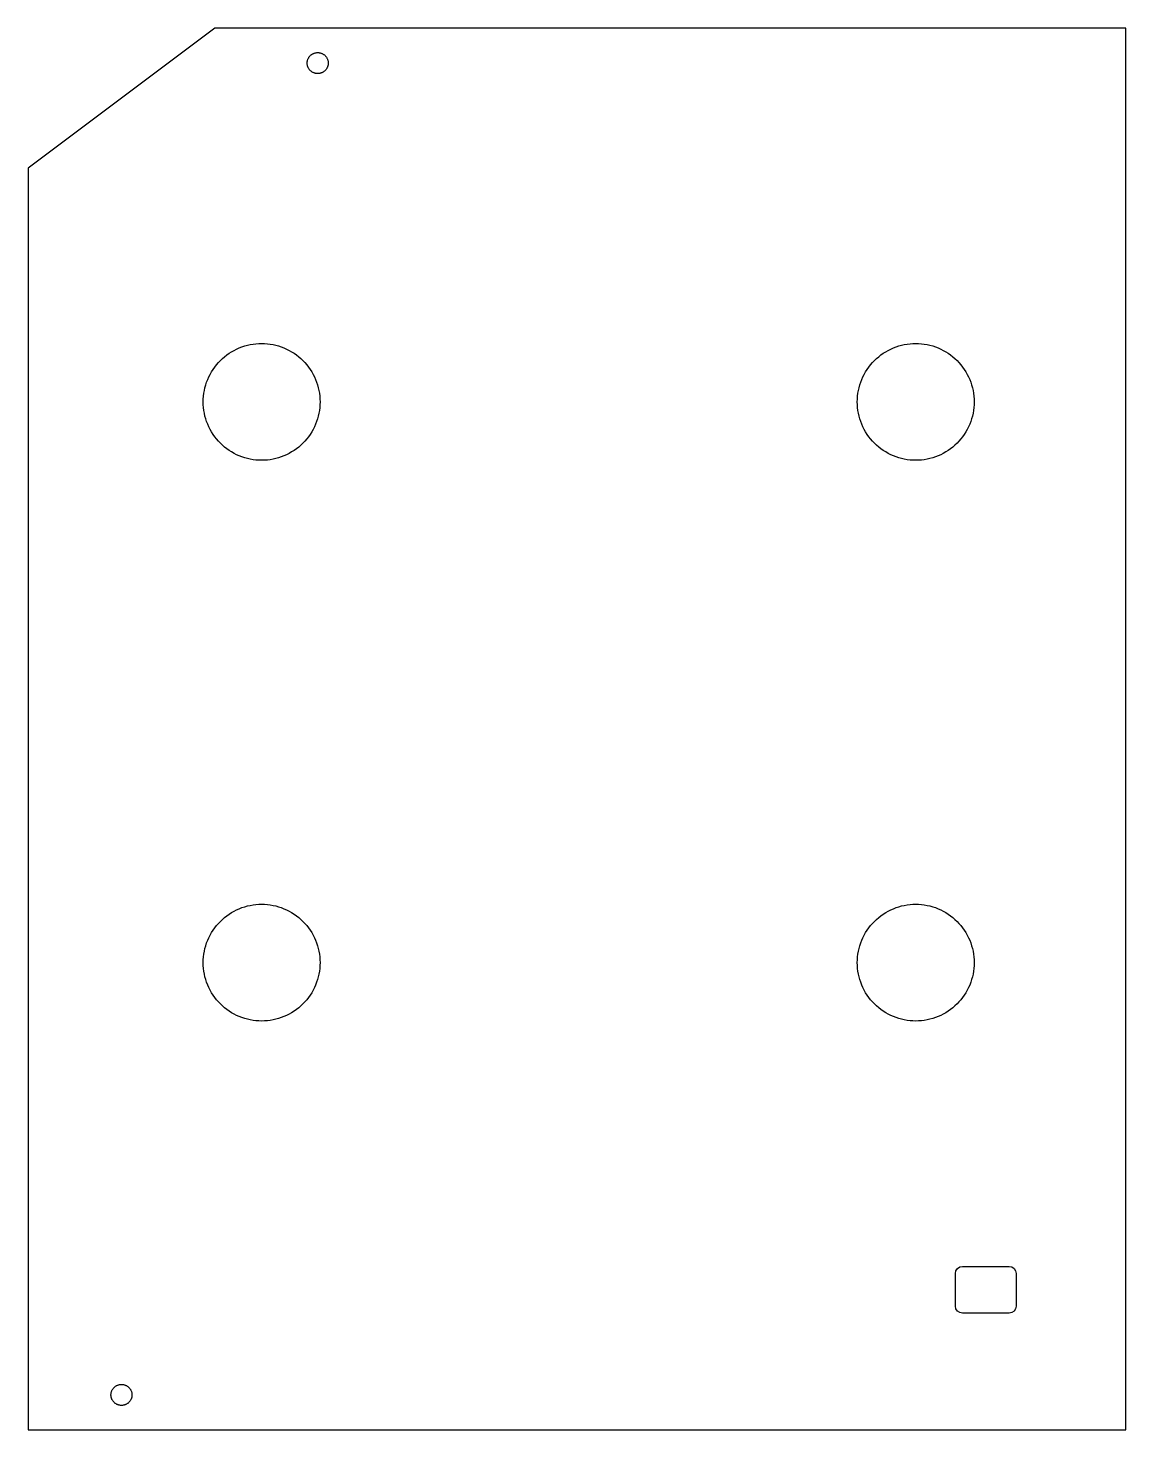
# Model space of a CAD drawing. Header units: metres. Extents: x 0 to 473, y 0 to 300.
# Drawn here: x 0 to 235, y 0 to 300 of the extents above; entities that cross this region are included whole.
import ezdxf

# ---------------------------------------------------------------- set-up
doc = ezdxf.new("R2010")
doc.units = ezdxf.units.M

msp = doc.modelspace()

# ---------------------------------------------------------------- linework, layer by layer
for p, q in [((40, 300), (0, 270)), ((235, 300), (40, 300)), ((235, 0), (235, 300)), ((60.2607, 293.927), (60.3329, 294.011)), ((60.3329, 294.011), (60.409, 294.091)), ((60.409, 294.091), (60.489, 294.167)), ((60.489, 294.167), (60.5726, 294.239)), ((60.5726, 294.239), (60.6597, 294.307)), ((60.6597, 294.307), (60.75, 294.371)), ((60.75, 294.371), (60.8433, 294.43)), ((60.8433, 294.43), (60.9393, 294.484)), ((60.9393, 294.484), (61.038, 294.534)), ((61.038, 294.534), (61.139, 294.579)), ((61.139, 294.579), (61.242, 294.618)), ((61.242, 294.618), (61.3468, 294.653)), ((61.3468, 294.653), (61.4533, 294.683)), ((61.4533, 294.683), (61.561, 294.707)), ((61.561, 294.707), (61.6698, 294.726)), ((61.6698, 294.726), (61.7794, 294.739)), ((61.7794, 294.739), (61.8896, 294.747)), ((61.8896, 294.747), (62, 294.75)), ((62, 294.75), (62.1104, 294.747)), ((62.1104, 294.747), (62.2205, 294.739)), ((62.2205, 294.739), (62.3301, 294.726)), ((62.3301, 294.726), (62.4389, 294.707)), ((62.4389, 294.707), (62.5467, 294.683)), ((62.5467, 294.683), (62.6531, 294.653)), ((62.6531, 294.653), (62.758, 294.618)), ((62.758, 294.618), (62.861, 294.579)), ((62.861, 294.579), (62.962, 294.534)), ((62.962, 294.534), (63.0606, 294.484)), ((63.0606, 294.484), (63.1567, 294.43)), ((63.1567, 294.43), (63.25, 294.371)), ((63.25, 294.371), (63.3403, 294.307)), ((63.3403, 294.307), (63.4274, 294.239)), ((63.4274, 294.239), (63.511, 294.167)), ((63.511, 294.167), (63.591, 294.091)), ((63.591, 294.091), (63.6671, 294.011)), ((63.6671, 294.011), (63.7393, 293.927)), ((59.75, 292.5), (59.7527, 292.61)), ((59.7527, 292.39), (59.75, 292.5)), ((59.7527, 292.61), (59.7608, 292.721)), ((59.7608, 292.279), (59.7527, 292.39)), ((59.7608, 292.721), (59.7743, 292.83)), ((59.7743, 292.17), (59.7608, 292.279)), ((59.7743, 292.83), (59.7932, 292.939)), ((59.7932, 292.061), (59.7743, 292.17)), ((59.7932, 292.939), (59.8174, 293.047)), ((59.8174, 291.953), (59.7932, 292.061)), ((59.8174, 293.047), (59.8469, 293.153)), ((59.8469, 291.847), (59.8174, 291.953)), ((59.8469, 293.153), (59.8815, 293.258)), ((59.8815, 291.742), (59.8469, 291.847)), ((59.8815, 293.258), (59.9213, 293.361)), ((59.9213, 291.639), (59.8815, 291.742)), ((59.9213, 293.361), (59.966, 293.462)), ((59.966, 291.538), (59.9213, 291.639)), ((59.966, 293.462), (60.0157, 293.561)), ((60.0157, 291.439), (59.966, 291.538)), ((60.0157, 293.561), (60.0701, 293.657)), ((60.0701, 291.343), (60.0157, 291.439)), ((60.0701, 293.657), (60.1292, 293.75)), ((60.1292, 291.25), (60.0701, 291.343)), ((60.1292, 293.75), (60.1928, 293.84)), ((60.1928, 291.16), (60.1292, 291.25)), ((60.1928, 293.84), (60.2607, 293.927)), ((60.2607, 291.073), (60.1928, 291.16)), ((60.3329, 290.989), (60.2607, 291.073)), ((63.7393, 291.073), (63.6671, 290.989)), ((63.7393, 293.927), (63.8072, 293.84)), ((63.8072, 291.16), (63.7393, 291.073)), ((63.8072, 293.84), (63.8708, 293.75)), ((63.8708, 291.25), (63.8072, 291.16)), ((63.8708, 293.75), (63.9299, 293.657)), ((63.9299, 291.343), (63.8708, 291.25)), ((63.9299, 293.657), (63.9843, 293.561)), ((63.9843, 291.439), (63.9299, 291.343)), ((63.9843, 293.561), (64.034, 293.462)), ((64.034, 291.538), (63.9843, 291.439)), ((64.034, 293.462), (64.0787, 293.361)), ((64.0787, 291.639), (64.034, 291.538)), ((64.0787, 293.361), (64.1185, 293.258)), ((64.1185, 291.742), (64.0787, 291.639)), ((64.1185, 293.258), (64.1531, 293.153)), ((64.1531, 291.847), (64.1185, 291.742)), ((64.1531, 293.153), (64.1826, 293.047)), ((64.1826, 291.953), (64.1531, 291.847)), ((64.1826, 293.047), (64.2068, 292.939)), ((64.2068, 292.061), (64.1826, 291.953)), ((64.2068, 292.939), (64.2256, 292.83)), ((64.2256, 292.17), (64.2068, 292.061)), ((64.2256, 292.83), (64.2392, 292.721)), ((64.2392, 292.279), (64.2256, 292.17)), ((64.2392, 292.721), (64.2473, 292.61)), ((64.2473, 292.39), (64.2392, 292.279)), ((64.2473, 292.61), (64.25, 292.5)), ((64.25, 292.5), (64.2473, 292.39)), ((60.409, 290.909), (60.3329, 290.989)), ((60.489, 290.833), (60.409, 290.909)), ((60.5726, 290.761), (60.489, 290.833)), ((60.6597, 290.693), (60.5726, 290.761)), ((60.75, 290.629), (60.6597, 290.693)), ((60.8433, 290.57), (60.75, 290.629)), ((60.9393, 290.516), (60.8433, 290.57)), ((61.038, 290.466), (60.9393, 290.516)), ((61.139, 290.421), (61.038, 290.466)), ((61.242, 290.382), (61.139, 290.421)), ((61.3468, 290.347), (61.242, 290.382)), ((61.4533, 290.317), (61.3468, 290.347)), ((61.561, 290.293), (61.4533, 290.317)), ((61.6698, 290.274), (61.561, 290.293)), ((61.7794, 290.261), (61.6698, 290.274)), ((61.8896, 290.253), (61.7794, 290.261)), ((62, 290.25), (61.8896, 290.253)), ((62.1104, 290.253), (62, 290.25)), ((62.2205, 290.261), (62.1104, 290.253)), ((62.3301, 290.274), (62.2205, 290.261)), ((62.4389, 290.293), (62.3301, 290.274)), ((62.5467, 290.317), (62.4389, 290.293)), ((62.6531, 290.347), (62.5467, 290.317)), ((62.758, 290.382), (62.6531, 290.347)), ((62.861, 290.421), (62.758, 290.382)), ((62.962, 290.466), (62.861, 290.421)), ((63.0606, 290.516), (62.962, 290.466)), ((63.1567, 290.57), (63.0606, 290.516)), ((63.25, 290.629), (63.1567, 290.57)), ((63.3403, 290.693), (63.25, 290.629)), ((63.4274, 290.761), (63.3403, 290.693)), ((63.511, 290.833), (63.4274, 290.761)), ((63.591, 290.909), (63.511, 290.833)), ((63.6671, 290.989), (63.591, 290.909)), ((0, 270), (0, 0)), ((43.5737, 230.722), (44.1075, 231.024)), ((44.1075, 231.024), (44.6555, 231.3)), ((44.6555, 231.3), (45.2164, 231.548)), ((45.2164, 231.548), (45.7889, 231.769)), ((45.7889, 231.769), (46.3714, 231.962)), ((46.3714, 231.962), (46.9627, 232.125)), ((46.9627, 232.125), (47.5614, 232.26)), ((47.5614, 232.26), (48.1659, 232.365)), ((48.1659, 232.365), (48.7748, 232.44)), ((48.7748, 232.44), (49.3866, 232.485)), ((49.3866, 232.485), (50, 232.5)), ((50, 232.5), (50.6133, 232.485)), ((50.6133, 232.485), (51.2252, 232.44)), ((51.2252, 232.44), (51.8341, 232.365)), ((51.8341, 232.365), (52.4386, 232.26)), ((52.4386, 232.26), (53.0372, 232.125)), ((53.0372, 232.125), (53.6286, 231.962)), ((53.6286, 231.962), (54.2111, 231.769)), ((54.2111, 231.769), (54.7835, 231.548)), ((54.7835, 231.548), (55.3444, 231.3)), ((55.3444, 231.3), (55.8925, 231.024)), ((55.8925, 231.024), (56.4263, 230.722)), ((183.574, 230.722), (184.108, 231.024)), ((184.108, 231.024), (184.656, 231.3)), ((184.656, 231.3), (185.216, 231.548)), ((185.216, 231.548), (185.789, 231.769)), ((185.789, 231.769), (186.371, 231.962)), ((186.371, 231.962), (186.963, 232.125)), ((186.963, 232.125), (187.561, 232.26)), ((187.561, 232.26), (188.166, 232.365)), ((188.166, 232.365), (188.775, 232.44)), ((188.775, 232.44), (189.387, 232.485)), ((189.387, 232.485), (190, 232.5)), ((190, 232.5), (190.613, 232.485)), ((190.613, 232.485), (191.225, 232.44)), ((191.225, 232.44), (191.834, 232.365)), ((191.834, 232.365), (192.439, 232.26)), ((192.439, 232.26), (193.037, 232.125)), ((193.037, 232.125), (193.629, 231.962)), ((193.629, 231.962), (194.211, 231.769)), ((194.211, 231.769), (194.784, 231.548)), ((194.784, 231.548), (195.344, 231.3)), ((195.344, 231.3), (195.892, 231.024)), ((195.892, 231.024), (196.426, 230.722)), ((40.3374, 227.93), (40.7381, 228.394)), ((40.7381, 228.394), (41.1612, 228.839)), ((41.1612, 228.839), (41.6055, 229.262)), ((41.6055, 229.262), (42.0701, 229.663)), ((42.0701, 229.663), (42.5538, 230.04)), ((42.5538, 230.04), (43.0554, 230.393)), ((43.0554, 230.393), (43.5737, 230.722)), ((56.4263, 230.722), (56.9446, 230.393)), ((56.9446, 230.393), (57.4462, 230.04)), ((57.4462, 230.04), (57.9299, 229.663)), ((57.9299, 229.663), (58.3945, 229.262)), ((58.3945, 229.262), (58.8388, 228.839)), ((58.8388, 228.839), (59.2619, 228.394)), ((59.2619, 228.394), (59.6626, 227.93)), ((180.337, 227.93), (180.738, 228.394)), ((180.738, 228.394), (181.161, 228.839)), ((181.161, 228.839), (181.605, 229.262)), ((181.605, 229.262), (182.07, 229.663)), ((182.07, 229.663), (182.554, 230.04)), ((182.554, 230.04), (183.055, 230.393)), ((183.055, 230.393), (183.574, 230.722)), ((196.426, 230.722), (196.945, 230.393)), ((196.945, 230.393), (197.446, 230.04)), ((197.446, 230.04), (197.93, 229.663)), ((197.93, 229.663), (198.394, 229.262)), ((198.394, 229.262), (198.839, 228.839)), ((198.839, 228.839), (199.262, 228.394)), ((199.262, 228.394), (199.663, 227.93)), ((38.4515, 224.784), (38.7001, 225.344)), ((38.7001, 225.344), (38.976, 225.892)), ((38.976, 225.892), (39.2784, 226.426)), ((39.2784, 226.426), (39.6066, 226.945)), ((39.6066, 226.945), (39.9599, 227.446)), ((39.9599, 227.446), (40.3374, 227.93)), ((59.6626, 227.93), (60.0401, 227.446)), ((60.0401, 227.446), (60.3934, 226.945)), ((60.3934, 226.945), (60.7216, 226.426)), ((60.7216, 226.426), (61.024, 225.892)), ((61.024, 225.892), (61.2999, 225.344)), ((61.2999, 225.344), (61.5485, 224.784)), ((178.451, 224.784), (178.7, 225.344)), ((178.7, 225.344), (178.976, 225.892)), ((178.976, 225.892), (179.278, 226.426)), ((179.278, 226.426), (179.607, 226.945)), ((179.607, 226.945), (179.96, 227.446)), ((179.96, 227.446), (180.337, 227.93)), ((199.663, 227.93), (200.04, 227.446)), ((200.04, 227.446), (200.393, 226.945)), ((200.393, 226.945), (200.722, 226.426)), ((200.722, 226.426), (201.024, 225.892)), ((201.024, 225.892), (201.3, 225.344)), ((201.3, 225.344), (201.548, 224.784)), ((37.6353, 221.834), (37.7402, 222.439)), ((37.7402, 222.439), (37.8746, 223.037)), ((37.8746, 223.037), (38.0382, 223.629)), ((38.0382, 223.629), (38.2307, 224.211)), ((38.2307, 224.211), (38.4515, 224.784)), ((61.5485, 224.784), (61.7693, 224.211)), ((61.7693, 224.211), (61.9617, 223.629)), ((61.9617, 223.629), (62.1254, 223.037)), ((62.1254, 223.037), (62.2598, 222.439)), ((62.2598, 222.439), (62.3647, 221.834)), ((177.635, 221.834), (177.74, 222.439)), ((177.74, 222.439), (177.875, 223.037)), ((177.875, 223.037), (178.038, 223.629)), ((178.038, 223.629), (178.231, 224.211)), ((178.231, 224.211), (178.451, 224.784)), ((201.548, 224.784), (201.769, 224.211)), ((201.769, 224.211), (201.962, 223.629)), ((201.962, 223.629), (202.125, 223.037)), ((202.125, 223.037), (202.26, 222.439)), ((202.26, 222.439), (202.365, 221.834)), ((37.5, 220), (37.515, 220.613)), ((37.515, 219.387), (37.5, 220)), ((37.515, 220.613), (37.5602, 221.225)), ((37.5602, 218.775), (37.515, 219.387)), ((37.5602, 221.225), (37.6353, 221.834)), ((62.3647, 221.834), (62.4398, 221.225)), ((62.4398, 221.225), (62.4849, 220.613)), ((62.4849, 219.387), (62.4398, 218.775)), ((62.4849, 220.613), (62.5, 220)), ((62.5, 220), (62.4849, 219.387)), ((177.5, 220), (177.515, 220.613)), ((177.515, 219.387), (177.5, 220)), ((177.515, 220.613), (177.56, 221.225)), ((177.56, 218.775), (177.515, 219.387)), ((177.56, 221.225), (177.635, 221.834)), ((202.365, 221.834), (202.44, 221.225)), ((202.44, 221.225), (202.485, 220.613)), ((202.485, 219.387), (202.44, 218.775)), ((202.485, 220.613), (202.5, 220)), ((202.5, 220), (202.485, 219.387)), ((37.6353, 218.166), (37.5602, 218.775)), ((37.7402, 217.561), (37.6353, 218.166)), ((37.8746, 216.963), (37.7402, 217.561)), ((38.0382, 216.371), (37.8746, 216.963)), ((38.2307, 215.789), (38.0382, 216.371)), ((61.9617, 216.371), (61.7693, 215.789)), ((62.1254, 216.963), (61.9617, 216.371)), ((62.2598, 217.561), (62.1254, 216.963)), ((62.3647, 218.166), (62.2598, 217.561)), ((62.4398, 218.775), (62.3647, 218.166)), ((177.635, 218.166), (177.56, 218.775)), ((177.74, 217.561), (177.635, 218.166)), ((177.875, 216.963), (177.74, 217.561)), ((178.038, 216.371), (177.875, 216.963)), ((178.231, 215.789), (178.038, 216.371)), ((201.962, 216.371), (201.769, 215.789)), ((202.125, 216.963), (201.962, 216.371)), ((202.26, 217.561), (202.125, 216.963)), ((202.365, 218.166), (202.26, 217.561)), ((202.44, 218.775), (202.365, 218.166)), ((38.4515, 215.216), (38.2307, 215.789)), ((38.7001, 214.656), (38.4515, 215.216)), ((38.976, 214.108), (38.7001, 214.656)), ((39.2784, 213.574), (38.976, 214.108)), ((39.6066, 213.055), (39.2784, 213.574)), ((39.9599, 212.554), (39.6066, 213.055)), ((60.3934, 213.055), (60.0401, 212.554)), ((60.7216, 213.574), (60.3934, 213.055)), ((61.024, 214.108), (60.7216, 213.574)), ((61.2999, 214.656), (61.024, 214.108)), ((61.5485, 215.216), (61.2999, 214.656)), ((61.7693, 215.789), (61.5485, 215.216)), ((178.451, 215.216), (178.231, 215.789)), ((178.7, 214.656), (178.451, 215.216)), ((178.976, 214.108), (178.7, 214.656)), ((179.278, 213.574), (178.976, 214.108)), ((179.607, 213.055), (179.278, 213.574)), ((179.96, 212.554), (179.607, 213.055)), ((200.393, 213.055), (200.04, 212.554)), ((200.722, 213.574), (200.393, 213.055)), ((201.024, 214.108), (200.722, 213.574)), ((201.3, 214.656), (201.024, 214.108)), ((201.548, 215.216), (201.3, 214.656)), ((201.769, 215.789), (201.548, 215.216)), ((40.3374, 212.07), (39.9599, 212.554)), ((40.7381, 211.605), (40.3374, 212.07)), ((41.1612, 211.161), (40.7381, 211.605)), ((41.6055, 210.738), (41.1612, 211.161)), ((42.0701, 210.337), (41.6055, 210.738)), ((42.5538, 209.96), (42.0701, 210.337)), ((57.9299, 210.337), (57.4462, 209.96)), ((58.3945, 210.738), (57.9299, 210.337)), ((58.8388, 211.161), (58.3945, 210.738)), ((59.2619, 211.605), (58.8388, 211.161)), ((59.6626, 212.07), (59.2619, 211.605)), ((60.0401, 212.554), (59.6626, 212.07)), ((180.337, 212.07), (179.96, 212.554)), ((180.738, 211.605), (180.337, 212.07)), ((181.161, 211.161), (180.738, 211.605)), ((181.605, 210.738), (181.161, 211.161)), ((182.07, 210.337), (181.605, 210.738)), ((182.554, 209.96), (182.07, 210.337)), ((197.93, 210.337), (197.446, 209.96)), ((198.394, 210.738), (197.93, 210.337)), ((198.839, 211.161), (198.394, 210.738)), ((199.262, 211.605), (198.839, 211.161)), ((199.663, 212.07), (199.262, 211.605)), ((200.04, 212.554), (199.663, 212.07)), ((43.0554, 209.607), (42.5538, 209.96)), ((43.5737, 209.278), (43.0554, 209.607)), ((44.1075, 208.976), (43.5737, 209.278)), ((44.6555, 208.7), (44.1075, 208.976)), ((45.2164, 208.451), (44.6555, 208.7)), ((45.7889, 208.231), (45.2164, 208.451)), ((46.3714, 208.038), (45.7889, 208.231)), ((46.9627, 207.875), (46.3714, 208.038)), ((47.5614, 207.74), (46.9627, 207.875)), ((48.1659, 207.635), (47.5614, 207.74)), ((48.7748, 207.56), (48.1659, 207.635)), ((49.3866, 207.515), (48.7748, 207.56)), ((50, 207.5), (49.3866, 207.515)), ((50.6133, 207.515), (50, 207.5)), ((51.2252, 207.56), (50.6133, 207.515)), ((51.8341, 207.635), (51.2252, 207.56)), ((52.4386, 207.74), (51.8341, 207.635)), ((53.0372, 207.875), (52.4386, 207.74)), ((53.6286, 208.038), (53.0372, 207.875)), ((54.2111, 208.231), (53.6286, 208.038)), ((54.7835, 208.451), (54.2111, 208.231)), ((55.3444, 208.7), (54.7835, 208.451)), ((55.8925, 208.976), (55.3444, 208.7)), ((56.4263, 209.278), (55.8925, 208.976)), ((56.9446, 209.607), (56.4263, 209.278)), ((57.4462, 209.96), (56.9446, 209.607)), ((183.055, 209.607), (182.554, 209.96)), ((183.574, 209.278), (183.055, 209.607)), ((184.108, 208.976), (183.574, 209.278)), ((184.656, 208.7), (184.108, 208.976)), ((185.216, 208.451), (184.656, 208.7)), ((185.789, 208.231), (185.216, 208.451)), ((186.371, 208.038), (185.789, 208.231)), ((186.963, 207.875), (186.371, 208.038)), ((187.561, 207.74), (186.963, 207.875)), ((188.166, 207.635), (187.561, 207.74)), ((188.775, 207.56), (188.166, 207.635)), ((189.387, 207.515), (188.775, 207.56)), ((190, 207.5), (189.387, 207.515)), ((190.613, 207.515), (190, 207.5)), ((191.225, 207.56), (190.613, 207.515)), ((191.834, 207.635), (191.225, 207.56)), ((192.439, 207.74), (191.834, 207.635)), ((193.037, 207.875), (192.439, 207.74)), ((193.629, 208.038), (193.037, 207.875)), ((194.211, 208.231), (193.629, 208.038)), ((194.784, 208.451), (194.211, 208.231)), ((195.344, 208.7), (194.784, 208.451)), ((195.892, 208.976), (195.344, 208.7)), ((196.426, 209.278), (195.892, 208.976)), ((196.945, 209.607), (196.426, 209.278)), ((197.446, 209.96), (196.945, 209.607)), ((43.5737, 110.722), (44.1075, 111.024)), ((44.1075, 111.024), (44.6555, 111.3)), ((44.6555, 111.3), (45.2164, 111.548)), ((45.2164, 111.548), (45.7889, 111.769)), ((45.7889, 111.769), (46.3714, 111.962)), ((46.3714, 111.962), (46.9627, 112.125)), ((46.9627, 112.125), (47.5614, 112.26)), ((47.5614, 112.26), (48.1659, 112.365)), ((48.1659, 112.365), (48.7748, 112.44)), ((48.7748, 112.44), (49.3866, 112.485)), ((49.3866, 112.485), (50, 112.5)), ((50, 112.5), (50.6133, 112.485)), ((50.6133, 112.485), (51.2252, 112.44)), ((51.2252, 112.44), (51.8341, 112.365)), ((51.8341, 112.365), (52.4386, 112.26)), ((52.4386, 112.26), (53.0372, 112.125)), ((53.0372, 112.125), (53.6286, 111.962)), ((53.6286, 111.962), (54.2111, 111.769)), ((54.2111, 111.769), (54.7835, 111.548)), ((54.7835, 111.548), (55.3444, 111.3)), ((55.3444, 111.3), (55.8925, 111.024)), ((55.8925, 111.024), (56.4263, 110.722)), ((183.574, 110.722), (184.108, 111.024)), ((184.108, 111.024), (184.656, 111.3)), ((184.656, 111.3), (185.216, 111.548)), ((185.216, 111.548), (185.789, 111.769)), ((185.789, 111.769), (186.371, 111.962)), ((186.371, 111.962), (186.963, 112.125)), ((186.963, 112.125), (187.561, 112.26)), ((187.561, 112.26), (188.166, 112.365)), ((188.166, 112.365), (188.775, 112.44)), ((188.775, 112.44), (189.387, 112.485)), ((189.387, 112.485), (190, 112.5)), ((190, 112.5), (190.613, 112.485)), ((190.613, 112.485), (191.225, 112.44)), ((191.225, 112.44), (191.834, 112.365)), ((191.834, 112.365), (192.439, 112.26)), ((192.439, 112.26), (193.037, 112.125)), ((193.037, 112.125), (193.629, 111.962)), ((193.629, 111.962), (194.211, 111.769)), ((194.211, 111.769), (194.784, 111.548)), ((194.784, 111.548), (195.344, 111.3)), ((195.344, 111.3), (195.892, 111.024)), ((195.892, 111.024), (196.426, 110.722)), ((40.3374, 107.93), (40.7381, 108.394)), ((40.7381, 108.394), (41.1612, 108.839)), ((41.1612, 108.839), (41.6055, 109.262)), ((41.6055, 109.262), (42.0701, 109.663)), ((42.0701, 109.663), (42.5538, 110.04)), ((42.5538, 110.04), (43.0554, 110.393)), ((43.0554, 110.393), (43.5737, 110.722)), ((56.4263, 110.722), (56.9446, 110.393)), ((56.9446, 110.393), (57.4462, 110.04)), ((57.4462, 110.04), (57.9299, 109.663)), ((57.9299, 109.663), (58.3945, 109.262)), ((58.3945, 109.262), (58.8388, 108.839)), ((58.8388, 108.839), (59.2619, 108.394)), ((59.2619, 108.394), (59.6626, 107.93)), ((180.337, 107.93), (180.738, 108.394)), ((180.738, 108.394), (181.161, 108.839)), ((181.161, 108.839), (181.605, 109.262)), ((181.605, 109.262), (182.07, 109.663)), ((182.07, 109.663), (182.554, 110.04)), ((182.554, 110.04), (183.055, 110.393)), ((183.055, 110.393), (183.574, 110.722)), ((196.426, 110.722), (196.945, 110.393)), ((196.945, 110.393), (197.446, 110.04)), ((197.446, 110.04), (197.93, 109.663)), ((197.93, 109.663), (198.394, 109.262)), ((198.394, 109.262), (198.839, 108.839)), ((198.839, 108.839), (199.262, 108.394)), ((199.262, 108.394), (199.663, 107.93)), ((38.4515, 104.784), (38.7001, 105.344)), ((38.7001, 105.344), (38.976, 105.892)), ((38.976, 105.892), (39.2784, 106.426)), ((39.2784, 106.426), (39.6066, 106.945)), ((39.6066, 106.945), (39.9599, 107.446)), ((39.9599, 107.446), (40.3374, 107.93)), ((59.6626, 107.93), (60.0401, 107.446)), ((60.0401, 107.446), (60.3934, 106.945)), ((60.3934, 106.945), (60.7216, 106.426)), ((60.7216, 106.426), (61.024, 105.892)), ((61.024, 105.892), (61.2999, 105.344)), ((61.2999, 105.344), (61.5485, 104.784)), ((178.451, 104.784), (178.7, 105.344)), ((178.7, 105.344), (178.976, 105.892)), ((178.976, 105.892), (179.278, 106.426)), ((179.278, 106.426), (179.607, 106.945)), ((179.607, 106.945), (179.96, 107.446)), ((179.96, 107.446), (180.337, 107.93)), ((199.663, 107.93), (200.04, 107.446)), ((200.04, 107.446), (200.393, 106.945)), ((200.393, 106.945), (200.722, 106.426)), ((200.722, 106.426), (201.024, 105.892)), ((201.024, 105.892), (201.3, 105.344)), ((201.3, 105.344), (201.548, 104.784)), ((37.6353, 101.834), (37.7402, 102.439)), ((37.7402, 102.439), (37.8746, 103.037)), ((37.8746, 103.037), (38.0382, 103.629)), ((38.0382, 103.629), (38.2307, 104.211)), ((38.2307, 104.211), (38.4515, 104.784)), ((61.5485, 104.784), (61.7693, 104.211)), ((61.7693, 104.211), (61.9617, 103.629)), ((61.9617, 103.629), (62.1254, 103.037)), ((62.1254, 103.037), (62.2598, 102.439)), ((62.2598, 102.439), (62.3647, 101.834)), ((177.635, 101.834), (177.74, 102.439)), ((177.74, 102.439), (177.875, 103.037)), ((177.875, 103.037), (178.038, 103.629)), ((178.038, 103.629), (178.231, 104.211)), ((178.231, 104.211), (178.451, 104.784)), ((201.548, 104.784), (201.769, 104.211)), ((201.769, 104.211), (201.962, 103.629)), ((201.962, 103.629), (202.125, 103.037)), ((202.125, 103.037), (202.26, 102.439)), ((202.26, 102.439), (202.365, 101.834)), ((37.5, 100), (37.515, 100.613)), ((37.515, 99.3866), (37.5, 100)), ((37.515, 100.613), (37.5602, 101.225)), ((37.5602, 98.7748), (37.515, 99.3866)), ((37.5602, 101.225), (37.6353, 101.834)), ((62.3647, 101.834), (62.4398, 101.225)), ((62.4398, 101.225), (62.4849, 100.613)), ((62.4849, 99.3866), (62.4398, 98.7748)), ((62.4849, 100.613), (62.5, 100)), ((62.5, 100), (62.4849, 99.3866)), ((177.5, 100), (177.515, 100.613)), ((177.515, 99.3866), (177.5, 100)), ((177.515, 100.613), (177.56, 101.225)), ((177.56, 98.7748), (177.515, 99.3866)), ((177.56, 101.225), (177.635, 101.834)), ((202.365, 101.834), (202.44, 101.225)), ((202.44, 101.225), (202.485, 100.613)), ((202.485, 99.3866), (202.44, 98.7748)), ((202.485, 100.613), (202.5, 100)), ((202.5, 100), (202.485, 99.3866)), ((37.6353, 98.1659), (37.5602, 98.7748)), ((37.7402, 97.5614), (37.6353, 98.1659)), ((37.8746, 96.9627), (37.7402, 97.5614)), ((38.0382, 96.3714), (37.8746, 96.9627)), ((38.2307, 95.7889), (38.0382, 96.3714)), ((61.9617, 96.3714), (61.7693, 95.7889)), ((62.1254, 96.9627), (61.9617, 96.3714)), ((62.2598, 97.5614), (62.1254, 96.9627)), ((62.3647, 98.1659), (62.2598, 97.5614)), ((62.4398, 98.7748), (62.3647, 98.1659)), ((177.635, 98.1659), (177.56, 98.7748)), ((177.74, 97.5614), (177.635, 98.1659)), ((177.875, 96.9627), (177.74, 97.5614)), ((178.038, 96.3714), (177.875, 96.9627)), ((178.231, 95.7889), (178.038, 96.3714)), ((201.962, 96.3714), (201.769, 95.7889)), ((202.125, 96.9627), (201.962, 96.3714)), ((202.26, 97.5614), (202.125, 96.9627)), ((202.365, 98.1659), (202.26, 97.5614)), ((202.44, 98.7748), (202.365, 98.1659)), ((38.4515, 95.2164), (38.2307, 95.7889)), ((38.7001, 94.6555), (38.4515, 95.2164)), ((38.976, 94.1075), (38.7001, 94.6555)), ((39.2784, 93.5737), (38.976, 94.1075)), ((39.6066, 93.0554), (39.2784, 93.5737)), ((39.9599, 92.5538), (39.6066, 93.0554)), ((60.3934, 93.0554), (60.0401, 92.5538)), ((60.7216, 93.5737), (60.3934, 93.0554)), ((61.024, 94.1075), (60.7216, 93.5737)), ((61.2999, 94.6555), (61.024, 94.1075)), ((61.5485, 95.2164), (61.2999, 94.6555)), ((61.7693, 95.7889), (61.5485, 95.2164)), ((178.451, 95.2164), (178.231, 95.7889)), ((178.7, 94.6555), (178.451, 95.2164)), ((178.976, 94.1075), (178.7, 94.6555)), ((179.278, 93.5737), (178.976, 94.1075)), ((179.607, 93.0554), (179.278, 93.5737)), ((179.96, 92.5538), (179.607, 93.0554)), ((200.393, 93.0554), (200.04, 92.5538)), ((200.722, 93.5737), (200.393, 93.0554)), ((201.024, 94.1075), (200.722, 93.5737)), ((201.3, 94.6555), (201.024, 94.1075)), ((201.548, 95.2164), (201.3, 94.6555)), ((201.769, 95.7889), (201.548, 95.2164)), ((40.3374, 92.0701), (39.9599, 92.5538)), ((40.7381, 91.6055), (40.3374, 92.0701)), ((41.1612, 91.1612), (40.7381, 91.6055)), ((41.6055, 90.7381), (41.1612, 91.1612)), ((42.0701, 90.3374), (41.6055, 90.7381)), ((42.5538, 89.9599), (42.0701, 90.3374)), ((57.9299, 90.3374), (57.4462, 89.9599)), ((58.3945, 90.7381), (57.9299, 90.3374)), ((58.8388, 91.1612), (58.3945, 90.7381)), ((59.2619, 91.6055), (58.8388, 91.1612)), ((59.6626, 92.0701), (59.2619, 91.6055)), ((60.0401, 92.5538), (59.6626, 92.0701)), ((180.337, 92.0701), (179.96, 92.5538)), ((180.738, 91.6055), (180.337, 92.0701)), ((181.161, 91.1612), (180.738, 91.6055)), ((181.605, 90.7381), (181.161, 91.1612)), ((182.07, 90.3374), (181.605, 90.7381)), ((182.554, 89.9599), (182.07, 90.3374)), ((197.93, 90.3374), (197.446, 89.9599)), ((198.394, 90.7381), (197.93, 90.3374)), ((198.839, 91.1612), (198.394, 90.7381)), ((199.262, 91.6055), (198.839, 91.1612)), ((199.663, 92.0701), (199.262, 91.6055)), ((200.04, 92.5538), (199.663, 92.0701)), ((43.0554, 89.6066), (42.5538, 89.9599)), ((43.5737, 89.2784), (43.0554, 89.6066)), ((44.1075, 88.976), (43.5737, 89.2784)), ((44.6555, 88.7001), (44.1075, 88.976)), ((45.2164, 88.4515), (44.6555, 88.7001)), ((45.7889, 88.2307), (45.2164, 88.4515)), ((46.3714, 88.0382), (45.7889, 88.2307)), ((46.9627, 87.8746), (46.3714, 88.0382)), ((47.5614, 87.7402), (46.9627, 87.8746)), ((48.1659, 87.6353), (47.5614, 87.7402)), ((48.7748, 87.5602), (48.1659, 87.6353)), ((49.3866, 87.515), (48.7748, 87.5602)), ((50, 87.5), (49.3866, 87.515)), ((50.6133, 87.515), (50, 87.5)), ((51.2252, 87.5602), (50.6133, 87.515)), ((51.8341, 87.6353), (51.2252, 87.5602)), ((52.4386, 87.7402), (51.8341, 87.6353)), ((53.0372, 87.8746), (52.4386, 87.7402)), ((53.6286, 88.0382), (53.0372, 87.8746)), ((54.2111, 88.2307), (53.6286, 88.0382)), ((54.7835, 88.4515), (54.2111, 88.2307)), ((55.3444, 88.7001), (54.7835, 88.4515)), ((55.8925, 88.976), (55.3444, 88.7001)), ((56.4263, 89.2784), (55.8925, 88.976)), ((56.9446, 89.6066), (56.4263, 89.2784)), ((57.4462, 89.9599), (56.9446, 89.6066)), ((183.055, 89.6066), (182.554, 89.9599)), ((183.574, 89.2784), (183.055, 89.6066)), ((184.108, 88.976), (183.574, 89.2784)), ((184.656, 88.7001), (184.108, 88.976)), ((185.216, 88.4515), (184.656, 88.7001)), ((185.789, 88.2307), (185.216, 88.4515)), ((186.371, 88.0382), (185.789, 88.2307)), ((186.963, 87.8746), (186.371, 88.0382)), ((187.561, 87.7402), (186.963, 87.8746)), ((188.166, 87.6353), (187.561, 87.7402)), ((188.775, 87.5602), (188.166, 87.6353)), ((189.387, 87.515), (188.775, 87.5602)), ((190, 87.5), (189.387, 87.515)), ((190.613, 87.515), (190, 87.5)), ((191.225, 87.5602), (190.613, 87.515)), ((191.834, 87.6353), (191.225, 87.5602)), ((192.439, 87.7402), (191.834, 87.6353)), ((193.037, 87.8746), (192.439, 87.7402)), ((193.629, 88.0382), (193.037, 87.8746)), ((194.211, 88.2307), (193.629, 88.0382)), ((194.784, 88.4515), (194.211, 88.2307)), ((195.344, 88.7001), (194.784, 88.4515)), ((195.892, 88.976), (195.344, 88.7001)), ((196.426, 89.2784), (195.892, 88.976)), ((196.945, 89.6066), (196.426, 89.2784)), ((197.446, 89.9599), (196.945, 89.6066)), ((198.5, 33.5), (198.614, 34.074)), ((198.5, 26.5), (198.5, 33.5)), ((198.614, 34.074), (198.939, 34.5607)), ((198.939, 34.5607), (199.426, 34.8858)), ((199.426, 34.8858), (200, 35)), ((200, 35), (210, 35)), ((210, 35), (210.574, 34.8858)), ((210.574, 34.8858), (211.061, 34.5607)), ((211.061, 34.5607), (211.386, 34.074)), ((211.386, 34.074), (211.5, 33.5)), ((211.5, 33.5), (211.5, 26.5)), ((198.614, 25.926), (198.5, 26.5)), ((198.939, 25.4393), (198.614, 25.926)), ((199.426, 25.1142), (198.939, 25.4393)), ((200, 25), (199.426, 25.1142)), ((210, 25), (200, 25)), ((210.574, 25.1142), (210, 25)), ((211.061, 25.4393), (210.574, 25.1142)), ((211.386, 25.926), (211.061, 25.4393)), ((211.5, 26.5), (211.386, 25.926)), ((18.2607, 8.92738), (18.3329, 9.011)), ((18.3329, 9.011), (18.409, 9.09099)), ((18.409, 9.09099), (18.489, 9.16713)), ((18.489, 9.16713), (18.5726, 9.23927)), ((18.5726, 9.23927), (18.6597, 9.30721)), ((18.6597, 9.30721), (18.75, 9.3708)), ((18.75, 9.3708), (18.8433, 9.42989)), ((18.8433, 9.42989), (18.9393, 9.48431)), ((18.9393, 9.48431), (19.038, 9.53397)), ((19.038, 9.53397), (19.139, 9.57872)), ((19.139, 9.57872), (19.242, 9.61847)), ((19.242, 9.61847), (19.3468, 9.65311)), ((19.3468, 9.65311), (19.4533, 9.68256)), ((19.4533, 9.68256), (19.561, 9.70676)), ((19.561, 9.70676), (19.6698, 9.72565)), ((19.6698, 9.72565), (19.7794, 9.73915)), ((19.7794, 9.73915), (19.8896, 9.74728)), ((19.8896, 9.74728), (20, 9.75)), ((20, 9.75), (20.1104, 9.74728)), ((20.1104, 9.74728), (20.2205, 9.73915)), ((20.2205, 9.73915), (20.3301, 9.72565)), ((20.3301, 9.72565), (20.4389, 9.70676)), ((20.4389, 9.70676), (20.5467, 9.68256)), ((20.5467, 9.68256), (20.6531, 9.65311)), ((20.6531, 9.65311), (20.758, 9.61847)), ((20.758, 9.61847), (20.861, 9.57872)), ((20.861, 9.57872), (20.962, 9.53397)), ((20.962, 9.53397), (21.0606, 9.48431)), ((21.0606, 9.48431), (21.1567, 9.42989)), ((21.1567, 9.42989), (21.25, 9.3708)), ((21.25, 9.3708), (21.3403, 9.30721)), ((21.3403, 9.30721), (21.4274, 9.23927)), ((21.4274, 9.23927), (21.511, 9.16713)), ((21.511, 9.16713), (21.591, 9.09099)), ((21.591, 9.09099), (21.6671, 9.011)), ((21.6671, 9.011), (21.7393, 8.92738)), ((17.75, 7.5), (17.7527, 7.6104)), ((17.7527, 7.38959), (17.75, 7.5)), ((17.7527, 7.6104), (17.7608, 7.72054)), ((17.7608, 7.27945), (17.7527, 7.38959)), ((17.7608, 7.72054), (17.7743, 7.83014)), ((17.7743, 7.16985), (17.7608, 7.27945)), ((17.7743, 7.83014), (17.7932, 7.93895)), ((17.7932, 7.06104), (17.7743, 7.16985)), ((17.7932, 7.93895), (17.8174, 8.04669)), ((17.8174, 6.95329), (17.7932, 7.06104)), ((17.8174, 8.04669), (17.8469, 8.15314)), ((17.8469, 6.84685), (17.8174, 6.95329)), ((17.8469, 8.15314), (17.8815, 8.258)), ((17.8815, 6.74199), (17.8469, 6.84685)), ((17.8815, 8.258), (17.9213, 8.36102)), ((17.9213, 6.63896), (17.8815, 6.74199)), ((17.9213, 8.36102), (17.966, 8.46199)), ((17.966, 6.53799), (17.9213, 6.63896)), ((17.966, 8.46199), (18.0157, 8.56064)), ((18.0157, 6.43935), (17.966, 6.53799)), ((18.0157, 8.56064), (18.0701, 8.65672)), ((18.0701, 6.34326), (18.0157, 6.43935)), ((18.0701, 8.65672), (18.1292, 8.75003)), ((18.1292, 6.24995), (18.0701, 6.34326)), ((18.1292, 8.75003), (18.1928, 8.84032)), ((18.1928, 6.15967), (18.1292, 6.24995)), ((18.1928, 8.84032), (18.2607, 8.92738)), ((18.2607, 6.0726), (18.1928, 6.15967)), ((18.3329, 5.98898), (18.2607, 6.0726)), ((21.7393, 6.0726), (21.6671, 5.98898)), ((21.7393, 8.92738), (21.8072, 8.84032)), ((21.8072, 6.15967), (21.7393, 6.0726)), ((21.8072, 8.84032), (21.8708, 8.75003)), ((21.8708, 6.24995), (21.8072, 6.15967)), ((21.8708, 8.75003), (21.9299, 8.65672)), ((21.9299, 6.34326), (21.8708, 6.24995)), ((21.9299, 8.65672), (21.9843, 8.56064)), ((21.9843, 6.43935), (21.9299, 6.34326)), ((21.9843, 8.56064), (22.034, 8.46199)), ((22.034, 6.53799), (21.9843, 6.43935)), ((22.034, 8.46199), (22.0787, 8.36102)), ((22.0787, 6.63896), (22.034, 6.53799)), ((22.0787, 8.36102), (22.1185, 8.258)), ((22.1185, 6.74199), (22.0787, 6.63896)), ((22.1185, 8.258), (22.1531, 8.15314)), ((22.1531, 6.84685), (22.1185, 6.74199)), ((22.1531, 8.15314), (22.1826, 8.04669)), ((22.1826, 6.95329), (22.1531, 6.84685)), ((22.1826, 8.04669), (22.2068, 7.93895)), ((22.2068, 7.06104), (22.1826, 6.95329)), ((22.2068, 7.93895), (22.2256, 7.83014)), ((22.2256, 7.16985), (22.2068, 7.06104)), ((22.2256, 7.83014), (22.2392, 7.72054)), ((22.2392, 7.27945), (22.2256, 7.16985)), ((22.2392, 7.72054), (22.2473, 7.6104)), ((22.2473, 7.38959), (22.2392, 7.27945)), ((22.2473, 7.6104), (22.25, 7.5)), ((22.25, 7.5), (22.2473, 7.38959)), ((18.409, 5.909), (18.3329, 5.98898)), ((18.489, 5.83286), (18.409, 5.909)), ((18.5726, 5.76071), (18.489, 5.83286)), ((18.6597, 5.69278), (18.5726, 5.76071)), ((18.75, 5.62918), (18.6597, 5.69278)), ((18.8433, 5.5701), (18.75, 5.62918)), ((18.9393, 5.51567), (18.8433, 5.5701)), ((19.038, 5.46602), (18.9393, 5.51567)), ((19.139, 5.42126), (19.038, 5.46602)), ((19.242, 5.38152), (19.139, 5.42126)), ((19.3468, 5.34688), (19.242, 5.38152)), ((19.4533, 5.31743), (19.3468, 5.34688)), ((19.561, 5.29323), (19.4533, 5.31743)), ((19.6698, 5.27434), (19.561, 5.29323)), ((19.7794, 5.26083), (19.6698, 5.27434)), ((19.8896, 5.2527), (19.7794, 5.26083)), ((20, 5.25), (19.8896, 5.2527)), ((20.1104, 5.2527), (20, 5.25)), ((20.2205, 5.26083), (20.1104, 5.2527)), ((20.3301, 5.27434), (20.2205, 5.26083)), ((20.4389, 5.29323), (20.3301, 5.27434)), ((20.5467, 5.31743), (20.4389, 5.29323)), ((20.6531, 5.34688), (20.5467, 5.31743)), ((20.758, 5.38152), (20.6531, 5.34688)), ((20.861, 5.42126), (20.758, 5.38152)), ((20.962, 5.46602), (20.861, 5.42126)), ((21.0606, 5.51567), (20.962, 5.46602)), ((21.1567, 5.5701), (21.0606, 5.51567)), ((21.25, 5.62918), (21.1567, 5.5701)), ((21.3403, 5.69278), (21.25, 5.62918)), ((21.4274, 5.76071), (21.3403, 5.69278)), ((21.511, 5.83286), (21.4274, 5.76071)), ((21.591, 5.909), (21.511, 5.83286)), ((21.6671, 5.98898), (21.591, 5.909)), ((0, 0), (235, 0))]:
    msp.add_line(p, q)

doc.saveas('drawing.dxf')
